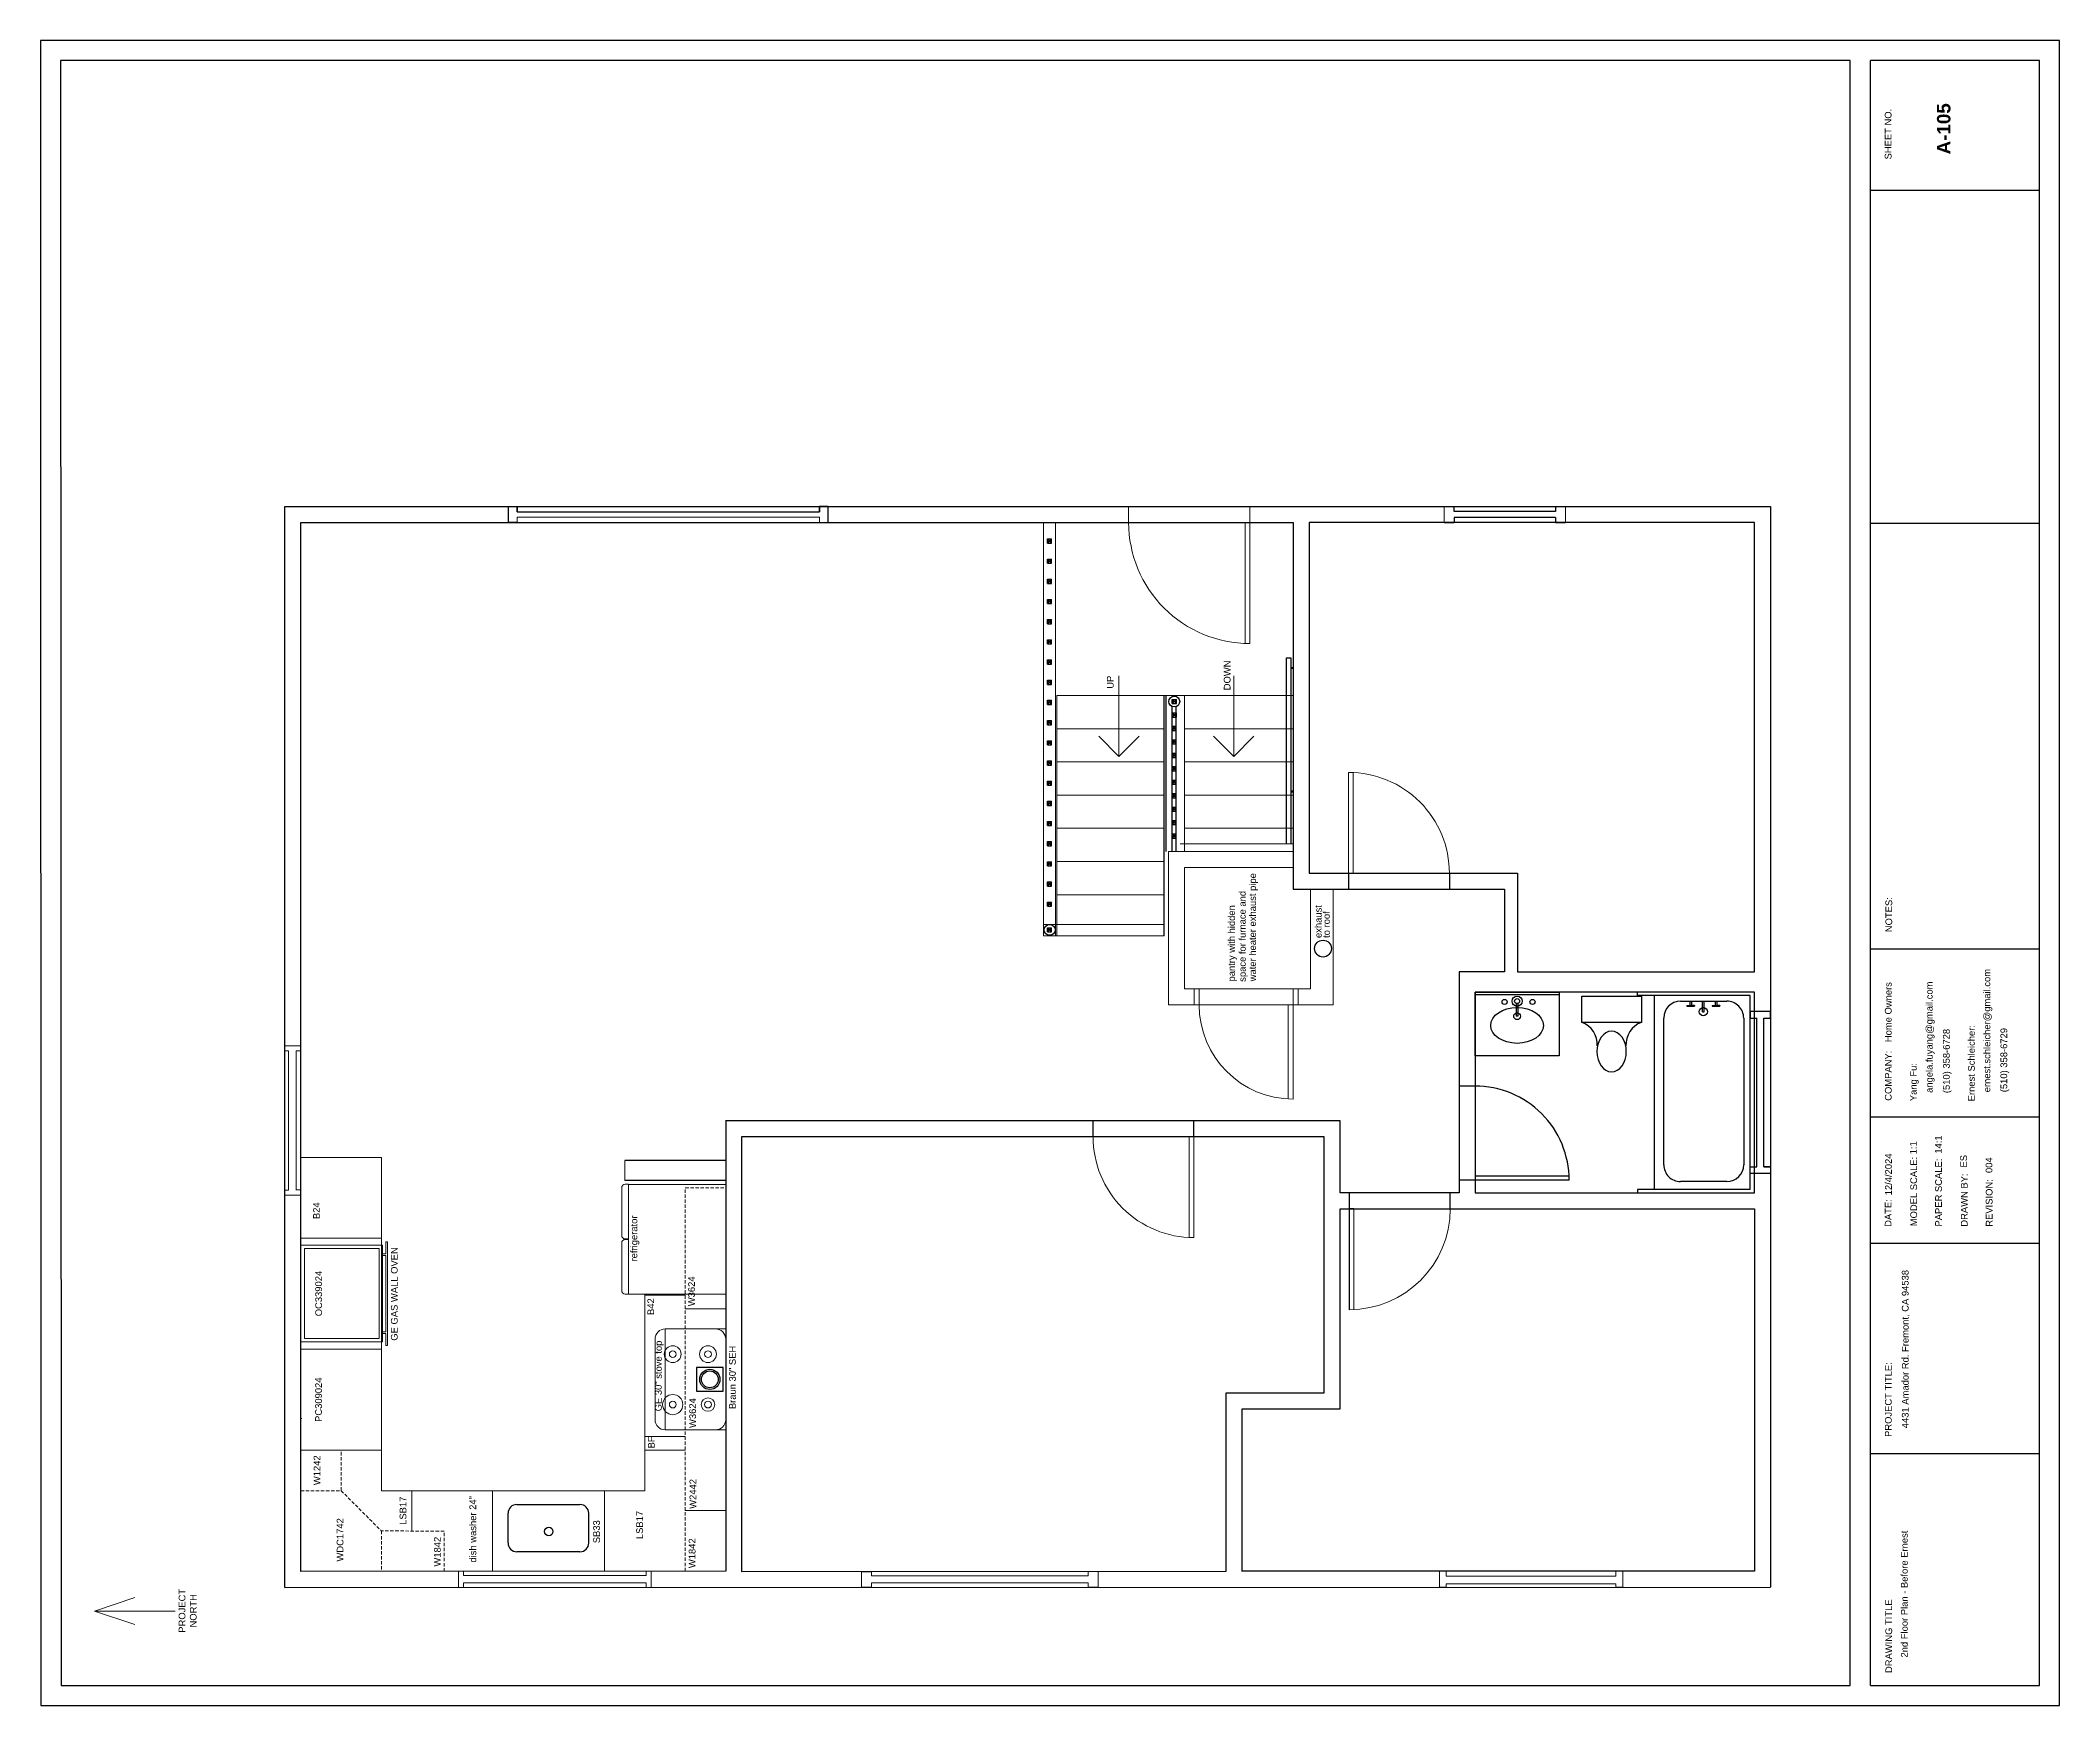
# Model space of a CAD drawing. Header units: inches. Extents: x -601 to 0, y 0 to 495.
import ezdxf

# ---------------------------------------------------------------- set-up
doc = ezdxf.new("R2010")
doc.units = ezdxf.units.IN
doc.header["$MEASUREMENT"] = 0
doc.linetypes.add('DASHEDX2', pattern=[1.5, 1, -0.5])
doc.layers.get('0').update_dxf_attribs({"color": 1, "lineweight": 9})
doc.layers.add('00-page-edge', color=7, linetype='Continuous', lineweight=9)
doc.layers.add('A201-Floorplan-2nd-floor', color=7, linetype='Continuous', lineweight=9)
doc.layers.add('Title Block', color=7, linetype='Continuous')
doc.layers.add('Title Block Text', color=7, linetype='Continuous')
doc.styles.add('Large', font='Arial Bold.ttf', dxfattribs={"height": 4})
doc.styles.get("Standard").update_dxf_attribs({"font": 'Arial.ttf', "height": 2})

# ---------------------------------------------------------------- blocks, each defined once
blk = doc.blocks.new('L2-dining-room-window')
at = {"layer": 'A201-Floorplan-2nd-floor', "lineweight": 30}
for p, q in [((0, -2.5), (0, 0)), ((0, 0), (4.75, 0)), ((4.75, 0), (4.75, -2.5)), ((3.2, -2.5), (4.75, -2.5)), ((3.2, -2.5), (3.2, -92.5)), ((4.75, -2.5), (3.2, -2.5)), ((0, -92.5), (0, -95)), ((0, -95), (4.75, -95)), ((3.2, -92.5), (4.75, -92.5)), ((4.75, -92.5), (3.2, -92.5)), ((4.75, -95), (4.75, -92.5))]:
    blk.add_line(p, q, dxfattribs=at)
at = {"layer": 'A201-Floorplan-2nd-floor'}
blk.add_lwpolyline([(0, -92.5), (1.55, -92.5), (1.55, -2.5), (0, -2.5)], dxfattribs=at)
blk = doc.blocks.new('L2-SE-bedroom-window')
at = {"lineweight": 30}
blk.add_line((0, -33.125), (0, -36.125), dxfattribs=at)
at = {"layer": 'A201-Floorplan-2nd-floor'}
for p, q in [((4.75, 0), (0, 0)), ((0, -36.125), (4.75, -36.125))]:
    blk.add_line(p, q, dxfattribs=at)
at = {"layer": 'A201-Floorplan-2nd-floor', "lineweight": 30}
for p, q in [((0, 0), (0, -3)), ((4.75, 0), (4.75, -3)), ((1.5, -3), (0, -3)), ((1.5, -33.125), (1.5, -3)), ((3.25, -3), (4.75, -3)), ((3.25, -33.125), (3.25, -3)), ((1.5, -33.125), (0, -33.125)), ((4.75, -33.125), (3.25, -33.125)), ((4.75, -33.125), (4.75, -36.125))]:
    blk.add_line(p, q, dxfattribs=at)
blk = doc.blocks.new('L2-bathroom-door')
at = {"lineweight": 30}
for p, q in [((0, -28), (0, 0)), ((1.25, 0), (0, 0)), ((0, 0), (0, 0)), ((1.25, -27.97), (1.25, 0))]:
    blk.add_line(p, q, dxfattribs=at)
blk.add_arc((0, 0), 28, 270, 0, dxfattribs=at)
blk = doc.blocks.new('L2-SE-bedroom')
at = {"layer": 'A201-Floorplan-2nd-floor'}
for p, q in [((30, 0), (0, 0)), ((0, 0), (0, -1.38)), ((0, -1.38), (29.97, -1.38))]:
    blk.add_line(p, q, dxfattribs=at)
blk.add_arc((0, 0), 30, 270, 0, dxfattribs=at)
blk = doc.blocks.new('L2-W-bedroom-door')
at = {"layer": 'A201-Floorplan-2nd-floor'}
for p, q in [((-186.19, -524.69), (-156.19, -524.69)), ((-156.19, -523.31), (-186.15, -523.31)), ((-156.19, -524.69), (-156.19, -523.31))]:
    blk.add_line(p, q, dxfattribs=at)
blk.add_arc((-156.19, -524.69), 30, 90, 180, dxfattribs=at)
blk = doc.blocks.new('L2-SW-bedroom-door')
at = {"layer": 'A201-Floorplan-2nd-floor', "lineweight": 30}
for p in [(-313.87, -549.41), (-283.87, -550.78)]:
    blk.add_line(p, (-283.87, -549.41), dxfattribs=at)
at = {"layer": 'A201-Floorplan-2nd-floor'}
blk.add_line((-313.87, -550.78), (-283.87, -550.78), dxfattribs=at)
blk.add_arc((-283.87, -549.41), 30, 180, 270, dxfattribs=at)
blk = doc.blocks.new('L2-SW-bedroom-window')
at = {"layer": 'A201-Floorplan-2nd-floor'}
for p, q in [((0, 54.5), (-4.75, 54.5)), ((0, 52.5), (0, 54.5)), ((-4.75, 52.5), (-3.72, 52.5)), ((-3.72, 2), (-3.72, 52.5)), ((-1.47, 2), (-1.47, 52.5)), ((-1.47, 52.5), (0, 52.5)), ((-3.72, 2), (-4.75, 2)), ((0, 0), (-4.75, 0)), ((0, 2), (-1.47, 2)), ((0, 0), (0, 2))]:
    blk.add_line(p, q, dxfattribs=at)
at = {"layer": 'A201-Floorplan-2nd-floor', "lineweight": 30}
for p, q in [((-4.75, 54.5), (-4.75, 52.5)), ((-4.75, 2), (-4.75, 0))]:
    blk.add_line(p, q, dxfattribs=at)
blk = doc.blocks.new('L2-bathroom-bath-tub')
at = {"lineweight": 30}
for p, q in [((-1, 0), (0, 0)), ((-58.68, 0), (-59.68, 0)), ((-58.68, -33.5), (-58.68, 0)), ((-58.68, -5), (-1, -5)), ((-1, -33.5), (-1, 0)), ((-51.34, -7.77), (-7.72, -7.77)), ((-56.34, -26.56), (-56.34, -12.77)), ((-2.72, -12.77), (-2.72, -26.56)), ((-58.68, -33.5), (-1, -33.5)), ((-7.72, -31.56), (-51.34, -31.56))]:
    blk.add_line(p, q, dxfattribs=at)
for centre, start, end in [((-51.34, -12.77), 90, 180), ((-7.72, -12.77), 0, 90), ((-51.34, -26.56), 180, 270), ((-7.72, -26.56), 270, 0)]:
    blk.add_arc(centre, 5, start, end, dxfattribs=at)
blk = doc.blocks.new('L2-bathroom-window')
at = {"lineweight": 30}
for p, q in [((0, 0), (0, 6)), ((0, 6), (2, 6)), ((2, 0), (0, 0)), ((2, 6), (2, 4)), ((2, 6), (2, 4)), ((2, 4), (46.18, 4)), ((2, 2), (2, 0)), ((2, 0), (2, 2)), ((2, 2), (46.18, 2)), ((48.18, 6), (46.18, 6)), ((46.18, 6), (46.18, 4)), ((46.18, 2), (46.18, 0)), ((46.18, 0), (48.18, 0)), ((48.18, 0), (48.18, 6))]:
    blk.add_line(p, q, dxfattribs=at)
blk = doc.blocks.new('L2-bathroom-sink')
at = {"lineweight": 30}
for p, q in [((-19, -25), (-19, 0)), ((-19, 0), (0, 0)), ((-0.75, 0), (-0.75, -25)), ((0, 0), (0, -25)), ((-3.39, -12.25), (-7.17, -12.25)), ((-7.17, -12.75), (-7.17, -12.25)), ((-3.39, -12.75), (-7.17, -12.75)), ((0, -25), (-19, -25))]:
    blk.add_line(p, q, dxfattribs=at)
for centre, radius in [((-7.19, -12.5), 1), ((-2.69, -12.5), 1.5), ((-2.94, -8.81), 0.75), ((-2.69, -12.5), 0.75), ((-2.94, -17.09), 0.75)]:
    blk.add_circle(centre, radius, dxfattribs=at)
blk.add_ellipse((-9.9, -12.5), major_axis=(0, 7.83), ratio=0.682565, dxfattribs=at)
blk = doc.blocks.new('L2-toilet')
at = {"layer": 'A201-Floorplan-2nd-floor', "lineweight": 30}
for p, q in [((-7.75, 0), (-7.75, 17.75)), ((-7.75, 17.75), (0, 17.75)), ((0, 17.75), (0, 0)), ((0, 0), (-7.75, 0))]:
    blk.add_line(p, q, dxfattribs=at)
for centre, start, end in [((-14.44, 20.27), 267.5527, 339.39434), ((-14.44, -2.52), 20.60566, 92.4473)]:
    blk.add_arc(centre, 7.15, start, end, dxfattribs=at)
blk.add_ellipse((-16.43, 8.88), major_axis=(-6.05, 0), ratio=0.722961, start_param=4.712389, end_param=10.995574, dxfattribs=at)
blk = doc.blocks.new('L2-tub-hot-faucet')
at = {"layer": 'A201-Floorplan-2nd-floor', "lineweight": 30}
for p, q in [((-1.26, 1.41), (-1.51, 1.41)), ((-1.51, 1.41), (-1.51, -0.91)), ((-1.26, 1.41), (-1.26, -0.91)), ((0, 0.5), (-1.26, 0.5)), ((0, 0), (-1.26, 0)), ((-1.26, -0.91), (-1.26, 0)), ((-1.26, -0.91), (-1.51, -0.91))]:
    blk.add_line(p, q, dxfattribs=at)
blk = doc.blocks.new('L2-tub-faucets-and-drain')
at = {"layer": 'A201-Floorplan-2nd-floor', "lineweight": 30}
for p, q in [((0, 0.25), (3.11, 0.25)), ((0, 0.25), (0, -0.25)), ((0, -0.25), (3.11, -0.25))]:
    blk.add_line(p, q, dxfattribs=at)
blk.add_circle((0, 0), 1.25, dxfattribs=at)
at = {"lineweight": 30}
for p in [(3.11, 3.5), (3.11, -4)]:
    blk.add_blockref('L2-tub-hot-faucet', p, dxfattribs=at)
blk = doc.blocks.new('L2-front-door')
at = {"layer": 'A201-Floorplan-2nd-floor'}
for p, q in [((-36, 0), (0, 0)), ((-35.97, 1.38), (0, 1.38))]:
    blk.add_line(p, q, dxfattribs=at)
at = {"layer": 'A201-Floorplan-2nd-floor', "lineweight": 30}
blk.add_line((0, 1.38), (0, 0), dxfattribs=at)
at = {"layer": 'A201-Floorplan-2nd-floor'}
blk.add_arc((0, 0), 36, 90, 180, dxfattribs=at)
blk = doc.blocks.new('L2-banister-rail')
at = {"layer": 'A201-Floorplan-2nd-floor', "lineweight": -3}
for p, q in [((292.34, -354.55), (291.09, -355.8)), ((292.34, -355.8), (291.09, -354.55)), ((291.09, -354.55), (291.09, -355.8)), ((291.09, -354.55), (292.34, -354.55)), ((291.09, -355.8), (292.34, -355.8)), ((292.34, -354.55), (292.34, -355.8))]:
    blk.add_line(p, q, dxfattribs=at)
at = {"layer": 'A201-Floorplan-2nd-floor', "lineweight": 5}
blk.add_line((291.71, -355.8), (291.71, -354.55), dxfattribs=at)
blk = doc.blocks.new('L1-pt-5-bannister-ball')
at = {"layer": 'A201-Floorplan-2nd-floor', "lineweight": -3}
blk.add_circle((298.59, -355.2), 1.61, dxfattribs=at)
at = {"color": 1, "lineweight": 5}
blk.add_blockref('L2-banister-rail', (6.88, -0.02), dxfattribs=at)
blk = doc.blocks.new('L2-SW-bannister-ball')
at = {"layer": 'A201-Floorplan-2nd-floor', "lineweight": -3}
blk.add_circle((231.61, -355.22), 1.62, dxfattribs=at)
at = {"color": 1, "lineweight": 5}
blk.add_blockref('L2-banister-rail', (-60.1, -0.01), dxfattribs=at)
blk = doc.blocks.new('L2-south-stairway-handrail-to-L1')
at = {"layer": 'A201-Floorplan-2nd-floor', "lineweight": -3}
for p, q in [((-44.12, 1.25), (11.23, 1.25)), ((11.23, 0), (-44.12, 0)), ((-28.71, -0.75), (-28.71, 0)), ((-28.46, -0.75), (-28.46, 0)), ((8.09, 0), (8.09, -0.75)), ((8.34, 0), (8.34, -0.75)), ((11.23, 1.25), (11.23, 0))]:
    blk.add_line(p, q, dxfattribs=at)
blk = doc.blocks.new('L1-arrow')
at = {"lineweight": 5}
for p, q in [((188.32, -365.98), (182.32, -359.98)), ((182.32, -365.98), (164.32, -365.98)), ((182.32, -365.98), (188.32, -365.98)), ((188.32, -365.98), (182.32, -371.98))]:
    blk.add_line(p, q, dxfattribs=at)
blk = doc.blocks.new('L2-west-bedroom-window')
at = {"layer": 'A201-Floorplan-2nd-floor'}
for p, q in [((-4.75, 70.4), (-0.02, 70.4)), ((-3.45, 67.4), (-4.75, 67.4)), ((-3.45, 67.4), (-3.45, 3)), ((-0.02, 67.4), (-1.3, 67.4)), ((-1.3, 67.4), (-1.3, 3)), ((-4.75, 3), (-3.45, 3)), ((0, 0), (-4.75, 0)), ((-1.3, 3), (0, 3)), ((0, 3), (0, 0))]:
    blk.add_line(p, q, dxfattribs=at)
at = {"layer": 'A201-Floorplan-2nd-floor', "lineweight": 30}
for p, q in [((-4.75, 70.4), (-4.75, 67.4)), ((-0.02, 70.4), (-0.02, 67.4)), ((-4.75, 3), (-4.75, 0))]:
    blk.add_line(p, q, dxfattribs=at)
blk = doc.blocks.new('north-arrow')
at = {"layer": '00-page-edge', "lineweight": 5}
for points in [[(-3.99, -12), (0, 0), (4, -12)], [(0, 0), (0, -12), (0, -24)]]:
    blk.add_lwpolyline(points, dxfattribs=at)
blk = doc.blocks.new('GE-stove-top')
at = {"lineweight": 5}
blk.add_lwpolyline([(103, 426.26), (79, 426.26, -0.414214), (76, 429.26), (76, 444.26, -0.414214), (79, 447.26), (103, 447.26, -0.414214), (106, 444.26), (106, 429.26, -0.414214)], format="xyb", close=True, dxfattribs=at)
for centre, radius in [((83.5, 442.01), 3), ((98.5, 442.01), 2.5), ((83.5, 442.01), 1), ((98.5, 442.01), 1), ((83.5, 431.51), 2), ((83.5, 431.51), 1), ((98.5, 431.51), 2.5), ((98.5, 431.51), 1)]:
    blk.add_circle(centre, radius, dxfattribs=at)
blk = doc.blocks.new('refrigerator')
at = {"layer": 'A201-Floorplan-2nd-floor'}
for p, q in [((122, 397.42), (122, 426.34)), ((122, 426.34), (154.62, 426.34)), ((154.62, 426.34), (154.62, 397.42)), ((154.62, 397.42), (122, 397.42))]:
    blk.add_line(p, q, dxfattribs=at)
blk = doc.blocks.new('refrigerator-doors')
at = {"lineweight": 5}
for p, q in [((122.37, 425.64), (122.37, 426.64)), ((123.37, 427.64), (137.62, 427.64)), ((138.62, 426.64), (138.62, 425.64)), ((138.75, 426.64), (138.75, 425.64)), ((154, 427.64), (139.75, 427.64)), ((155, 425.64), (155, 426.64))]:
    blk.add_line(p, q, dxfattribs=at)
for centre, start, end in [((123.37, 426.64), 90, 180), ((137.62, 426.64), 0, 90), ((139.75, 426.64), 90, 180), ((154, 426.64), 0, 90)]:
    blk.add_arc(centre, 1, start, end, dxfattribs=at)

msp = doc.modelspace()

# ---------------------------------------------------------------- linework, layer by layer
at = {"lineweight": 5}
for p, q in [((-255.92, 208.34), (-257.42, 208.34)), ((-425.64, 155), (-425.64, 155)), ((-425.64, 122.37), (-425.64, 122.37)), ((-396.72, 84), (-396.72, 114)), ((-396.72, 82), (-396.72, 97)), ((-522.76, 85.33), (-523.09, 85.32))]:
    msp.add_line(p, q, dxfattribs=at)
for p, q in [((-50.27, 6), (-50.27, 6)), ((-50.27, 6), (-50.27, 6)), ((-48, 6), (-48, 6)), ((-48, 6), (-48, 6))]:
    msp.add_line(p, q)
at = {"layer": '00-page-edge', "lineweight": -3}
for p, q in [((-600.53, 495.14), (-600.36, 0)), ((0, 495.14), (-600.53, 495.14)), ((0, 0), (0, 495.14)), ((-62.27, 489.14), (-594.53, 489.14)), ((-594.53, 489.14), (-594.36, 6)), ((-62.27, 6), (-62.27, 489.14)), ((-600.36, 0), (0, 0)), ((-594.36, 6), (-62.27, 6))]:
    msp.add_line(p, q, dxfattribs=at)
at = {"layer": 'A201-Floorplan-2nd-floor', "lineweight": -3}
for p, q in [((-527.82, 35.14), (-527.82, 356.54)), ((-527.82, 356.54), (-86.01, 356.54)), ((-86.01, 356.54), (-86.01, 35.23)), ((-266.31, 228.84), (-266.31, 300.35)), ((-265.68, 253.97), (-265.68, 300.35)), ((-263.95, 253.97), (-263.95, 297.09)), ((-262.7, 253.97), (-262.7, 297.08)), ((-211.47, 247.47), (-211.47, 242.72)), ((-181.47, 247.47), (-181.47, 242.72)), ((-173.86, 184.22), (-178.61, 184.22)), ((-287.46, 169.16), (-287.46, 173.91)), ((-257.46, 169.16), (-257.46, 173.91)), ((-396.72, 162.13), (-426.72, 162.13)), ((-173.86, 156.22), (-178.61, 156.22)), ((-173.86, 156.22), (-173.86, 152.47)), ((-396.72, 156.13), (-426.72, 156.13)), ((-211.24, 147.72), (-211.24, 152.47)), ((-181.24, 147.72), (-181.24, 152.47)), ((-92.01, 153.47), (-120.51, 153.47)), ((-461.44, 48.35), (-461.44, 57.2)), ((-458.84, 59.8), (-440.05, 59.8)), ((-437.45, 48.35), (-437.45, 57.2)), ((-440.05, 45.75), (-458.84, 45.75)), ((-527.82, 35.14), (-86.01, 35.23))]:
    msp.add_line(p, q, dxfattribs=at)
at = {"layer": 'A201-Floorplan-2nd-floor', "lineweight": 5}
for p, q in [((-276.87, 351.79), (-276.87, 356.54)), ((-240.87, 351.79), (-240.87, 356.54)), ((-302.15, 351.79), (-302.15, 228.84)), ((-298.65, 351.79), (-298.65, 228.84)), ((-298.25, 300.35), (-298.25, 228.84)), ((-266.31, 300.35), (-298.25, 300.35)), ((-227.9, 300.35), (-266.31, 300.35)), ((-260.31, 253.97), (-260.31, 300.35)), ((-260.31, 300.35), (-227.9, 300.35)), ((-266.31, 290.47), (-298.25, 290.47)), ((-260.31, 290.47), (-227.9, 290.47)), ((-266.31, 280.6), (-298.25, 280.6)), ((-260.31, 280.6), (-227.9, 280.6)), ((-266.31, 270.72), (-298.25, 270.72)), ((-260.31, 270.72), (-227.9, 270.72)), ((-266.31, 260.85), (-298.25, 260.85)), ((-260.31, 260.85), (-227.9, 260.85)), ((-265.03, 228.84), (-265.03, 253.97)), ((-265.03, 253.97), (-227.9, 253.97)), ((-265.03, 253.97), (-265.03, 208.34)), ((-227.9, 256.22), (-261.53, 256.22)), ((-227.9, 248.97), (-227.9, 256.22)), ((-266.31, 250.97), (-298.25, 250.97)), ((-260.28, 249.22), (-227.9, 249.22)), ((-260.28, 249.22), (-260.28, 213.09)), ((-266.31, 241.1), (-298.25, 241.1)), ((-222.8, 213.09), (-222.8, 242.72)), ((-216.05, 208.34), (-216.05, 242.72)), ((-266.31, 232.29), (-302.15, 232.29)), ((-302.15, 228.84), (-266.31, 228.84)), ((-260.28, 213.09), (-222.8, 213.09)), ((-257.42, 208.34), (-257.38, 213.09)), ((-255.91, 213.09), (-255.92, 208.34)), ((-227.92, 208.34), (-227.92, 213.09)), ((-226.41, 213.09), (-226.42, 208.34)), ((-265.03, 208.34), (-216.05, 208.34)), ((-255.92, 208.34), (-227.92, 208.34)), ((-229.42, 180.38), (-229.42, 208.34)), ((-226.42, 208.34), (-227.92, 208.34)), ((-227.92, 180.34), (-227.92, 208.34)), ((-523.09, 196.17), (-527.82, 196.17)), ((-526.69, 194.67), (-527.82, 194.67)), ((-526.69, 153.3), (-526.69, 194.67)), ((-523.09, 194.67), (-524.44, 194.67)), ((-524.44, 153.3), (-524.44, 194.67)), ((-522.97, 163), (-499.09, 163)), ((-499.09, 63.91), (-499.09, 163)), ((-426.72, 156.13), (-426.72, 162.13)), ((-526.69, 153.31), (-527.82, 153.3)), ((-523.09, 151.82), (-527.81, 151.8)), ((-523.09, 153.32), (-524.44, 153.32)), ((-522.97, 139), (-499.09, 139)), ((-522.97, 136.87), (-498.76, 136.87)), ((-521.97, 135.87), (-499.76, 135.87)), ((-521.97, 109.12), (-521.97, 135.87)), ((-499.76, 109.12), (-499.76, 135.87)), ((-498.76, 108.12), (-498.76, 136.87)), ((-498.76, 134.37), (-497.76, 134.37)), ((-498.76, 133.87), (-497.76, 133.87)), ((-497.76, 134.37), (-497.76, 137.87)), ((-497.76, 136.87), (-497.76, 137.87)), ((-497.76, 137.87), (-497.26, 137.87)), ((-497.76, 111.12), (-497.76, 133.87)), ((-497.26, 107.12), (-497.26, 137.87)), ((-420.72, 63.91), (-420.72, 122.37)), ((-420.72, 80), (-420.72, 122)), ((-420.72, 122), (-408.72, 122)), ((-522.97, 108.12), (-498.76, 108.12)), ((-521.97, 109.12), (-499.76, 109.12)), ((-498.76, 111.12), (-497.76, 111.12)), ((-498.76, 110.62), (-497.76, 110.62)), ((-497.76, 107.12), (-497.76, 110.62)), ((-497.76, 108.12), (-497.76, 107.12)), ((-522.97, 106), (-499.09, 106)), ((-497.76, 107.12), (-497.26, 107.12)), ((-420.72, 76), (-420.72, 80)), ((-420.72, 80), (-408.72, 80)), ((-523.09, 75.91), (-499.09, 75.91)), ((-420.72, 76), (-408.72, 76)), ((-499.09, 63.91), (-420.72, 63.91)), ((-490.09, 51.93), (-490.09, 63.91)), ((-490.09, 63.91), (-466.09, 63.91)), ((-466.09, 63.91), (-466.09, 39.95)), ((-432.72, 40), (-432.72, 63.91)), ((-476.16, 39.91), (-476.16, 35.15)), ((-474.66, 39.91), (-474.66, 38.67)), ((-474.66, 36.47), (-474.66, 35.15)), ((-420.41, 40), (-420.41, 38.67)), ((-420.41, 36.47), (-420.41, 35.16)), ((-418.91, 40), (-418.91, 35.16))]:
    msp.add_line(p, q, dxfattribs=at)
at = {"layer": 'A201-Floorplan-2nd-floor', "linetype": 'DASHEDX2', "lineweight": 5}
for p, q in [((-511.09, 63.91), (-511.09, 75.91)), ((-523.09, 63.91), (-511.09, 63.91)), ((-511.09, 63.91), (-499.09, 51.91)), ((-480.47, 51.9), (-499.09, 51.93)), ((-499.09, 51.93), (-499.09, 39.93)), ((-480.47, 39.9), (-480.47, 51.9))]:
    msp.add_line(p, q, dxfattribs=at)
at = {"layer": 'A201-Floorplan-2nd-floor'}
for p, q in [((-474.66, 38.67), (-420.41, 38.67)), ((-474.66, 36.47), (-420.41, 36.47))]:
    msp.add_line(p, q, dxfattribs=at)
at = {"layer": 'A201-Floorplan-2nd-floor', "lineweight": -3}
for points in [[(-396.72, 173.91), (-396.72, 40), (-523.09, 39.91), (-523.09, 351.79), (-227.9, 351.79), (-227.9, 242.72), (-165.06, 242.72), (-165.06, 218.22), (-178.61, 218.22), (-178.61, 152.47), (-213.94, 152.47), (-213.94, 173.91), (-396.73, 173.91)], [(-243.1, 39.91), (-243.1, 88.26), (-213.94, 88.26), (-213.94, 147.72), (-90.76, 147.72), (-90.76, 39.99), (-243.1, 39.93)]]:
    msp.add_lwpolyline(points, dxfattribs=at)
for points in [[(-161.18, 247.47), (-161.18, 218.22), (-90.76, 218.22), (-90.76, 351.79), (-223.15, 351.79), (-223.15, 247.47)], [(-90.76, 212.16), (-173.86, 212.16), (-173.86, 152.47), (-90.76, 152.47)], [(-391.98, 39.89), (-247.85, 39.93), (-247.85, 93.01), (-218.69, 93.01), (-218.69, 169.16), (-391.98, 169.16)]]:
    msp.add_lwpolyline(points, close=True, dxfattribs=at)
at = {"layer": 'A201-Floorplan-2nd-floor', "linetype": 'DASHEDX2', "lineweight": 5}
for points in [[(-408.72, 118), (-408.72, 154), (-396.72, 154), (-396.72, 118)], [(-396.72, 82), (-408.72, 82), (-408.72, 118), (-396.72, 118)], [(-396.72, 58), (-408.72, 58), (-408.72, 82), (-396.72, 82)], [(-396.72, 40), (-408.72, 40), (-408.72, 58), (-396.72, 58)]]:
    msp.add_lwpolyline(points, close=True, dxfattribs=at)
at = {"layer": 'A201-Floorplan-2nd-floor', "lineweight": 5}
msp.add_lwpolyline([(-396.72, 82), (-396.72, 97), (-396.72, 112), (-414.72, 112), (-414.72, 82)], close=True, dxfattribs=at)
at = {"layer": 'A201-Floorplan-2nd-floor', "lineweight": 30}
msp.add_lwpolyline([(-397.42, 100.5), (-405.42, 100.5), (-405.42, 93.5), (-397.42, 93.5)], close=True, dxfattribs=at)
at = {"layer": 'A201-Floorplan-2nd-floor', "lineweight": -3}
for centre, radius in [((-219.07, 225.09), 2.5), ((-449.34, 51.76), 1.26)]:
    msp.add_circle(centre, radius, dxfattribs=at)
at = {"layer": 'A201-Floorplan-2nd-floor', "lineweight": 30}
for radius in [3, 2.5]:
    msp.add_circle((-401.42, 97), radius, dxfattribs=at)
at = {"layer": 'A201-Floorplan-2nd-floor', "lineweight": 5}
msp.add_arc((-227.92, 208.34), 28, 180, 270, dxfattribs=at)
at = {"layer": 'A201-Floorplan-2nd-floor', "lineweight": -3}
for centre, start, end in [((-458.84, 57.2), 90, 180), ((-440.05, 57.2), 0, 90), ((-458.84, 48.35), 180, 270), ((-440.05, 48.35), 270, 0)]:
    msp.add_arc(centre, 2.6, start, end, dxfattribs=at)
at = {"layer": 'Title Block'}
for p, q in [((-6, 489.14), (-56.27, 489.14)), ((-56.27, 6), (-56.27, 489.14)), ((-6, 450.52), (-56.27, 450.52)), ((-6, 351.49), (-56.27, 351.49)), ((-56.27, 224.99), (-6, 224.99)), ((-56.27, 175.04), (-6, 175.04)), ((-56.27, 137.55), (-6, 137.55)), ((-56.27, 74.98), (-6, 74.98)), ((-56.27, 6), (-6, 6))]:
    msp.add_line(p, q, dxfattribs=at)
at = {"layer": 'Title Block', "lineweight": -3}
msp.add_line((-6, 6), (-6, 489.14), dxfattribs=at)

# ---------------------------------------------------------------- block references
at = {"lineweight": -3, "rotation": 89.99999999999999}
for name, p in [('L2-dining-room-window', (-461.27, 351.79)), ('L2-SE-bedroom', (-211.47, 247.47)), ('L2-tub-faucets-and-drain', (-105.96, 206.33)), ('L2-W-bedroom-door', (-782.14, 325.34)), ('L2-SW-bedroom-window', (-129.94, 39.97))]:
    msp.add_blockref(name, p, dxfattribs=at)
at = {"lineweight": 5, "rotation": 89.99999999999999}
for name, p in [('L2-front-door', (-240.87, 351.79)), ('L2-south-stairway-handrail-to-L1', (-228.65, 300.35)), ('L1-pt-5-bannister-ball', (-618.51, -0.03)), ('L2-SW-bannister-ball', (-655.58, -0.95)), ('L2-west-bedroom-window', (-285.91, 39.92))]:
    msp.add_blockref(name, p, dxfattribs=at)
at = {"color": 1, "lineweight": 5, "rotation": 89.99999999999999}
for p in [(-655.58, 54.57), (-655.58, 48.57), (-655.58, 42.57), (-655.58, 36.57), (-655.58, 30.57), (-655.58, 24.57), (-655.58, 18.57), (-655.58, 12.57), (-655.58, 6.57), (-618.49, 2.85), (-655.58, 0.57), (-618.51, -1.15), (-655.58, -5.43), (-618.51, -5.15), (-618.51, -9.15), (-655.58, -11.43), (-618.51, -13.15), (-655.58, -17.43), (-618.51, -17.15), (-618.51, -21.15), (-655.58, -23.43), (-618.51, -25.15), (-655.58, -29.43), (-618.51, -29.15), (-618.51, -33.15), (-655.58, -35.43), (-655.58, -41.43), (-655.58, -47.43), (-655.58, -53.43)]:
    msp.add_blockref('L2-banister-rail', p, dxfattribs=at)
at = {"layer": '00-page-edge', "lineweight": 5, "rotation": 89.99999999999999}
msp.add_blockref('north-arrow', (-584.44, 28.12), dxfattribs=at)
at = {"layer": 'A201-Floorplan-2nd-floor', "lineweight": -3, "rotation": 89.99999999999999}
for name, p in [('L2-SE-bedroom-window', (-183.05, 351.79)), ('L2-bathroom-sink', (-173.86, 212.16)), ('L2-toilet', (-124.36, 210.91)), ('L2-bathroom-bath-tub', (-125.51, 212.16)), ('L2-bathroom-window', (-86.01, 158.22)), ('L2-bathroom-door', (-173.86, 156.22)), ('L2-SW-bedroom-door', (-760.64, 431.59))]:
    msp.add_blockref(name, p, dxfattribs=at)
at = {"layer": 'A201-Floorplan-2nd-floor', "lineweight": 5}
for name, p, rotation in [('L1-arrow', (86.21, 470.56), 270), ('L1-arrow', (120.36, 470.56), 270), ('refrigerator-doors', (0, 0), 89.99999999999999), ('refrigerator', (0.7, 0.37), 89.99999999999999), ('GE-stove-top', (29.54, 6), 89.99999999999999)]:
    msp.add_blockref(name, p, dxfattribs=dict(at, rotation=rotation))

# ---------------------------------------------------------------- texts
at = {"layer": '00-page-edge', "lineweight": 5, "insert": (-556.72, 28.19), "char_height": 2, "width": 33.7721, "attachment_point": 5, "rotation": 90}
msp.add_mtext('PROJECT\\PNORTH', dxfattribs=at)
at = {"layer": 'A201-Floorplan-2nd-floor', "lineweight": 5}
for s, p in [('DOWN', (-246.58, 301.9)), ('UP', (-281.34, 302.36)), ('water heater exhaust pipe', (-239.01, 215.37)), ('space for furnace and', (-242.06, 215.22)), ('pantry with hidden', (-245.27, 215.32)), ('exhaust', (-219.48, 228.23)), ('to roof', (-217.06, 228.27)), ('B24', (-517.42, 144.66)), ('refrigerator', (-423, 132.07)), ('GE GAS WALL OVEN', (-494.28, 108.5)), ('OC339024', (-516.77, 115.77)), ('W3624', (-405.88, 118.75)), ('B42', (-417.99, 116.14)), ('GE 30" stove top', (-415.73, 87.5)), ('Braun 30" SEH', (-393.71, 88.15)), ('PC309024', (-516.81, 84.35)), ('W3624', (-405.55, 82.55)), ('BF', (-417.83, 76.46)), ('W1242', (-517.27, 65.55)), ('W2442', (-405.47, 58.52)), ('LSB17', (-491.7, 53.74)), ('dish washer 24"', (-470.91, 42.53)), ('WDC1742', (-510.4, 42.84)), ('SB33', (-434.12, 48.28)), ('LSB17', (-421.32, 49.51)), ('W1842', (-481.46, 41.35)), ('W1842', (-405.7, 40.88)), ('2nd Floor Plan - Before Ernest', (-45.18, 14.3))]:
    msp.add_text(s, height=2, rotation=90, dxfattribs=at).set_placement(p)
at = {"layer": 'Title Block Text'}
for s, p in [('SHEET NO.', (-50, 459.74)), ('NOTES:', (-49.8, 229.97)), ('ernest.schleicher@gmail.com', (-20.62, 182.36)), ('Home Owners', (-49.97, 197.27)), ('angela.fuyang@gmail.com', (-37.78, 182.18)), ('(510) 358-6728', (-32.67, 182.11)), ('Ernest Schleicher:', (-25.23, 179.69)), ('(510) 358-6729', (-15.59, 182.38)), ('COMPANY:', (-49.96, 179.84)), ('Yang Fu:', (-42.5, 179.73)), ('14:1', (-35.05, 164.11)), ('12/4/2024', (-49.89, 151.73)), ('1:1', (-42.54, 163.92)), ('MODEL SCALE:', (-42.39, 142.53)), ('PAPER SCALE:', (-35.02, 142.46)), ('ES', (-27.54, 160)), ('004', (-20.01, 158.36)), ('DRAWN BY:', (-27.37, 142.41)), ('REVISION:', (-19.96, 142.4)), ('DATE:', (-50, 142.35)), ('4431 Amador Rd. Fremont, CA 94538', (-44.92, 82.48)), ('PROJECT TITLE:', (-49.95, 79.89)), ('DRAWING TITLE', (-49.81, 9.69))]:
    msp.add_text(s, height=2, rotation=90, dxfattribs=at).set_placement(p)
at = {"layer": 'Title Block Text', "style": 'Large'}
msp.add_text('A-105', height=4, rotation=90, dxfattribs=at).set_placement((-32.47, 461.23))

doc.saveas('drawing.dxf')
